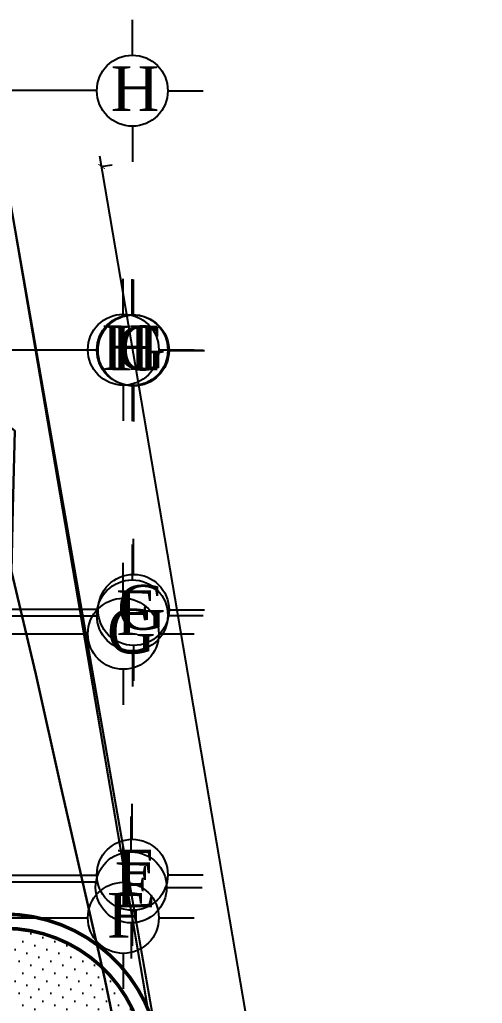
# Model space of a CAD drawing. Extents: x 285329 to 658348, y -83126 to -16980.
# Drawn here: x 324477 to 325129, y -35148 to -33763 of the extents above; entities that cross this region are included whole.
import ezdxf

# ---------------------------------------------------------------- set-up
doc = ezdxf.new("R2010")
doc.units = 0
doc.layers.get('0').update_dxf_attribs({"linetype": 'CONTINUOUS'})
doc.layers.get('DEFPOINTS').update_dxf_attribs({"color": 9, "linetype": 'CONTINUOUS'})
for name, color, linetype in [('AXIS', 1, 'CONTINUOUS'), ('DIM', 3, 'CONTINUOUS'), ('FURNITURE', 4, 'CONTINUOUS'), ('TEXT', 3, 'CONTINUOUS'), ('WALL', 7, 'CONTINUOUS')]:
    doc.layers.add(name, color=color, linetype=linetype)
doc.layers.add('excavation border', color=5, linetype='CONTINUOUS', lineweight=30)
doc.layers.add('VIS', color=8, linetype='CONTINUOUS', lineweight=18)
doc.styles.get("Standard").update_dxf_attribs({"font": 'sanss___.ttf', "height": 15})
doc.styles.add('style2', font='romantic.ttf', dxfattribs={"height": 50})
doc.dimstyles.new('STANDARD$0', dxfattribs={"dimscale": 0, "dimtxt": 50, "dimasz": 8, "dimexe": 15, "dimexo": 0.0625, "dimgap": 2, "dimtad": 1, "dimdec": 0, "dimzin": 0, "dimdsep": 46, "dimtxsty": 'Standard', "dimblk1": 'ARCHTICK', "dimblk2": 'ARCHTICK', "dimsah": 1, "dimcen": 0.09, "dimdle": 15, "dimclrd": 3, "dimclre": 3, "dimclrt": 3, "dimazin": 0, "dimtfac": 1, "dimtdec": 0, "dimtofl": 0, "dimtmove": 1, "dimatfit": 3, "dimldrblk": 'ARCHTICK', "dimfxl": 1.0455, "dimfxlon": 1, "dimtolj": 1, "dimtzin": 0, "dimarcsym": 0})

# ---------------------------------------------------------------- blocks, each defined once
blk = doc.blocks.new('_ARCHTICK')
at = {"color": 0, "linetype": 'ByBlock', "const_width": 0.15}
blk.add_lwpolyline([(-0.5, -0.5), (0.5, 0.5)], dxfattribs=at)
blk = doc.blocks.new('*D2212')
at = {"layer": 'DEFPOINTS', "color": 0, "linetype": 'Continuous', "lineweight": 5, "transparency": 16777216}
for p in [(159766.8, -32812.9), (159633.4, -32835.7), (160167.5, -35966.3)]:
    blk.add_point(p, dxfattribs=at)
at = {"layer": 'WALL', "color": 3, "linetype": 'Continuous', "lineweight": -2, "transparency": 16777216}
for p, q in [((160303.4, -35958.3), (159764.3, -32798.1)), ((159765.8, -32813.1), (159781.6, -32810.4)), ((160299.9, -35943.7), (160315.7, -35941))]:
    blk.add_line(p, q, dxfattribs=at)
at = {"layer": 'WALL', "color": 3, "linetype": 'Continuous', "lineweight": -2, "transparency": 16777216, "xscale": 8, "yscale": 8, "zscale": 8}
for p, rotation in [((159766.8, -32812.9), 99.68081920431976), ((160300.9, -35943.5), 279.6808192043198)]:
    blk.add_blockref('_ARCHTICK', p, dxfattribs=dict(at, rotation=rotation))
at = {"layer": 'WALL', "color": 3, "linetype": 'Continuous', "transparency": 16777216, "insert": (160043.5, -34376.6), "char_height": 15, "attachment_point": 5, "rotation": 279.6808}
blk.add_mtext('\\A1;3176', dxfattribs=at)
blk = doc.blocks.new('cbcb')
at = {"layer": 'AXIS'}
for p, q in [((329622, -11039.8), (329622, -10989.8)), ((327244.3, -11089.2), (329572, -11089.2)), ((329672, -11089.8), (329722, -11089.8)), ((329622, -11139.8), (329622, -11189.8)), ((329623.7, -11405.6), (329623.7, -11355.6)), ((327238.2, -11454.5), (329573.7, -11454.5)), ((329673.7, -11455.6), (329723.7, -11455.6)), ((329623.7, -11505.6), (329623.7, -11555.6)), ((329622, -11778.7), (329622, -11728.7)), ((327245.1, -11829.3), (329572, -11829.3)), ((329672, -11828.7), (329722, -11828.7)), ((329622, -11878.7), (329622, -11928.7)), ((329620.3, -12161.7), (329620.3, -12111.7)), ((327229.2, -12204), (329570.3, -12204)), ((329670.3, -12211.7), (329720.3, -12211.7)), ((329620.3, -12261.7), (329620.3, -12311.7))]:
    blk.add_line(p, q, dxfattribs=at)
for centre in [(329622, -11089.8), (329623.7, -11455.6), (329622, -11828.7), (329620.3, -12211.7)]:
    blk.add_circle(centre, 50, dxfattribs=at)
at = {"layer": 'TEXT', "char_height": 63, "width": 240.461, "attachment_point": 1, "style": 'style2'}
for s, insert in [('H', (329591.3, -11055.4)), ('G', (329600.6, -11420.5)), ('F', (329598.9, -11793.5)), ('E', (329597.2, -12176.6))]:
    blk.add_mtext(s, dxfattribs=dict(at, insert=insert))
blk = doc.blocks.new('site77')
at = {"layer": 'WALL', "linetype": 'Continuous', "const_width": 3}
for points in [[(159633.4, -32835.7), (160181.6, -35967.1)], [(159633.4, -32835.7), (160167.5, -35966.3)]]:
    blk.add_lwpolyline(points, dxfattribs=at)
at = {"layer": 'WALL', "linetype": 'Continuous'}
dim = blk.add_aligned_dim(p1=(160167.5, -35966.3), p2=(159633.4, -32835.7), distance=-135.4, dimstyle='STANDARD$0', override={"dimscale": 1}, dxfattribs=at)
dim.commit()
dim.dimension.update_dxf_attribs({"geometry": '*D2212', "text_midpoint": (160043.5, -34376.6)})

msp = doc.modelspace()

# ---------------------------------------------------------------- hatches: boundary and pattern name
at = {"layer": 'FURNITURE', "ltscale": 3}
h = msp.add_hatch(dxfattribs=at)
h.set_pattern_fill('DOTS', color=256, scale=10, angle=45, style=0)
h.set_pattern_definition([(45, (14909.404, -13934.857), (-5.6126601, 16.8379802), [0, -15.875])])
h.paths.add_polyline_path([(324087.3, -35060.49), (323671.82, -35060.49), (323671.82, -35199.95), (323848.67, -35199.95), (323931.32, -35151.32), (323931.32, -35199.95), (324087.3, -35199.95)], flags=17)
h.paths.add_polyline_path([(324087.3, -35199.95), (323931.32, -35199.95), (323931.32, -35248.59), (323848.67, -35199.95), (323671.82, -35199.95), (323671.82, -35402.69), (324087.3, -35402.69)])
h.paths.add_polyline_path([(324112.3, -35199.95), (324087.3, -35199.95), (324087.3, -35402.69), (324112.3, -35402.69)])
h.paths.add_polyline_path([(324112.3, -35042.53), (324082.3, -35042.53), (324082.3, -35027.69), (323671.82, -35027.69), (323671.82, -35060.49), (324087.3, -35060.49), (324087.3, -35199.95), (324112.3, -35199.95)])
h.paths.add_polyline_path([(324455.14, -35042.53), (324143.12, -35042.53), (324142.3, -35042.53), (324112.3, -35042.53), (324112.3, -35199.95), (324254.47, -35199.95, -0.4142136), (324454.47, -35399.95), (324454.47, -35427.53), (324572.72, -35427.53, -0.9977862), (324672.72, -35427.75), (324690.86, -35427.75), (324652.1, -35207.81, 0.363992)])
h.paths.add_polyline_path([(324254.47, -35199.95), (324112.3, -35199.95), (324112.3, -35402.69), (324137.3, -35402.69, -0.1467971), (324202.42, -35427.53), (324454.47, -35427.53), (324454.47, -35399.95, 0.4142136)], flags=17)
h.paths.add_polyline_path([(324415.91, -35247.81), (324415.91, -35207.57), (324438.87, -35207.57), (324438.87, -35247.81)], flags=24)

# ---------------------------------------------------------------- linework, layer by layer
at = {"layer": 'AXIS'}
for p, q in [((324622.72, -34177.75), (324622.72, -34127.75)), ((322476.66, -34227.69), (324573.05, -34227.69)), ((324672.72, -34227.75), (324722.72, -34227.75)), ((324622.72, -34277.75), (324622.72, -34327.75)), ((324622.72, -34577.75), (324622.72, -34527.75)), ((322476.66, -34627.69), (324573.05, -34627.69)), ((324672.72, -34627.75), (324722.72, -34627.75)), ((324622.72, -34677.75), (324622.72, -34727.75)), ((324622.72, -34977.75), (324622.72, -34927.75)), ((322319.78, -35027.69), (324573.05, -35027.69)), ((324672.72, -35027.75), (324722.72, -35027.75)), ((324622.72, -35077.75), (324622.72, -35127.75))]:
    msp.add_line(p, q, dxfattribs=at)
for centre in [(324622.72, -34227.75), (324622.72, -34627.75), (324622.72, -35027.75)]:
    msp.add_circle(centre, 50, dxfattribs=at)
at = {"layer": 'DIM'}
for p, q in [((324635.39, -34178.24), (324635.39, -34128.24)), ((322257.67, -34227.68), (324585.39, -34227.68)), ((324685.39, -34228.24), (324735.39, -34228.24)), ((324635.39, -34278.24), (324635.39, -34328.24)), ((324637.14, -34544.13), (324637.14, -34494.13)), ((322251.63, -34592.98), (324587.16, -34592.98)), ((324687.14, -34594.13), (324737.14, -34594.13)), ((324637.14, -34644.13), (324637.14, -34694.13)), ((324635.38, -34917.14), (324635.38, -34867.14)), ((322258.53, -34967.73), (324585.39, -34967.73)), ((324685.38, -34967.14), (324735.38, -34967.14)), ((324635.38, -35017.14), (324635.38, -35067.14))]:
    msp.add_line(p, q, dxfattribs=at)
for centre in [(324635.39, -34228.24), (324637.14, -34594.13), (324635.38, -34967.14)]:
    msp.add_circle(centre, 50, dxfattribs=at)
at = {"layer": 'excavation border'}
msp.add_lwpolyline([(323080.12, -34062.34), (323252.07, -34062.84), (323412.49, -34050.14), (323549.87, -34055.12), (323710.28, -34077.65), (323878.21, -34083.66), (324017.88, -34086.54), (324155.72, -34095.03), (324239.58, -34144.38), (324298.42, -34183.8), (324360.56, -34253.52), (324469.58, -34341.78), (324467.07, -34451.33), (324465.31, -34540.09), (324499.17, -34684.6), (324534.42, -34842.61), (324596.87, -35114.08), (324623.47, -35243.24)], dxfattribs=at)
at = {"layer": 'WALL', "linetype": 'Continuous', "ltscale": 3, "const_width": 5}
for points in [[(324747.3, -36337.61), (324747.3, -36592.69), (324747.3, -35632.73), (324671.8, -35204.34, 0.363992), (324455.14, -35022.53), (324142.3, -35022.53)], [(324727.3, -36592.69), (324727.3, -35634.48), (324652.1, -35207.81, 0.363992), (324455.14, -35042.53), (324143.12, -35042.53)]]:
    msp.add_lwpolyline(points, format="xyb", dxfattribs=at)

# ---------------------------------------------------------------- block references
at = {"layer": 'VIS', "linetype": 'Continuous', "lineweight": 5}
msp.add_blockref('cbcb', (-4986.58, -22773.18), dxfattribs=at)
at = {"layer": 'WALL', "linetype": 'Continuous'}
msp.add_blockref('site77', (164825.34, -1156.83), dxfattribs=at)

# ---------------------------------------------------------------- texts
at = {"layer": 'DIM', "char_height": 63, "width": 240.4607, "attachment_point": 1, "style": 'style2'}
for s, insert in [('H', (324604.74, -34193.84)), ('G', (324614.06, -34558.96)), ('F', (324612.3, -34931.97))]:
    msp.add_mtext(s, dxfattribs=dict(at, insert=insert))
at = {"layer": 'TEXT', "char_height": 63, "width": 240.4607, "attachment_point": 1, "style": 'style2'}
for s, insert in [('H', (324592.07, -34193.35)), ('G', (324599.63, -34592.58)), ('F', (324599.63, -34992.58))]:
    msp.add_mtext(s, dxfattribs=dict(at, insert=insert))

doc.saveas('drawing.dxf')
